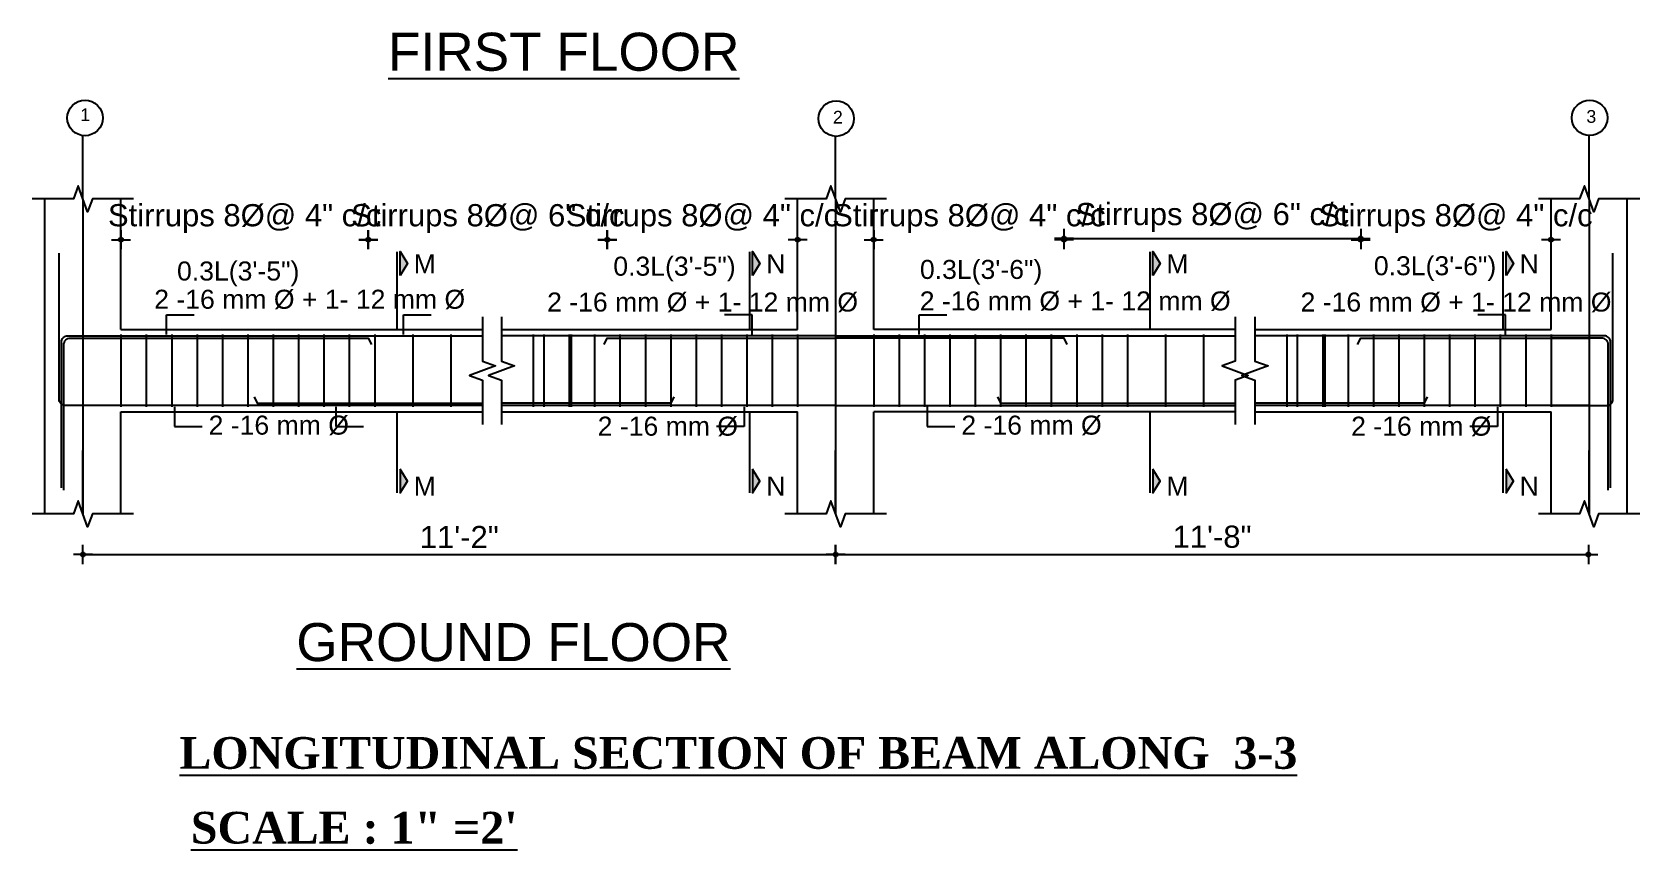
# Model space of a CAD drawing. Header units: inches. Extents: x 10143 to 33197, y -150 to 3760.
# Drawn here: x 14956 to 15463, y 1468 to 1726 of the extents above; entities that cross this region are included whole.
import ezdxf
from ezdxf.enums import TextEntityAlignment as Align

# ---------------------------------------------------------------- set-up
doc = ezdxf.new("R2010")
doc.units = ezdxf.units.IN
doc.header["$LTSCALE"] = 0.5
doc.header["$MEASUREMENT"] = 0
doc.header["$PDMODE"] = 66
doc.layers.add('DIMENSION', color=5, linetype='Continuous')
doc.styles.add('1.8', font='times.ttf', dxfattribs={"width": 0.8, "height": 6})
doc.styles.add('style1', font='arial.ttf', dxfattribs={"height": 7})
doc.dimstyles.new('1.4', dxfattribs={"dimscale": 0, "dimtxt": 6, "dimasz": 0.5, "dimexe": 2, "dimexo": 9, "dimgap": 2, "dimtad": 1, "dimdec": 0, "dimlfac": 0.5, "dimzin": 3, "dimdsep": 46, "dimlunit": 4, "dimtxsty": '1.8', "dimblk": 'DIM', "dimcen": 3, "dimdle": 3, "dimse1": 1, "dimse2": 1, "dimclrd": 256, "dimclre": 256, "dimclrt": 7, "dimadec": 1, "dimazin": 2, "dimtfac": 1, "dimtdec": 0, "dimtix": 1, "dimtofl": 0, "dimtmove": 2, "dimatfit": 3, "dimldrblk": 'ARW', "dimfxl": 2, "dimfrac": 2, "dimtolj": 2, "dimtzin": 0, "dimarcsym": 0})

# ---------------------------------------------------------------- blocks, each defined once
blk = doc.blocks.new('DIM')
at = {"layer": 'DIMENSION'}
h = blk.add_hatch(color=256, dxfattribs=at)
h.paths.add_polyline_path([(0, 1.3), (0, 0), (1.3, 0, 0.414214)])
h.paths.add_polyline_path([(1.3, 0), (0, 0), (0, -1.3, 0.414214)])
h.paths.add_polyline_path([(0, 0), (-1.3, 0, 0.414214), (0, -1.3)])
h.paths.add_polyline_path([(0, 1.3, 0.414214), (-1.3, 0), (0, 0)])
for p, q in [((-6, 0), (6, 0)), ((0, 6), (0, -6))]:
    blk.add_line(p, q, dxfattribs=at)
blk.add_circle((0, 0), 1.28, dxfattribs=at)
blk = doc.blocks.new('*D1272')
at = {"lineweight": -2, "transparency": 16777216}
for p, q in [((14983.16, 1660.76), (14982.66, 1660.76)), ((15062.16, 1660.76), (15062.66, 1660.76))]:
    blk.add_line(p, q, dxfattribs=at)
at = {"layer": 'Defpoints', "color": 0, "transparency": 16777216}
for p in [(15061.66, 1660.76), (14983.66, 1648.79), (15061.66, 1644.22)]:
    blk.add_point(p, dxfattribs=at)
at = {"lineweight": -2, "transparency": 16777216, "xscale": 0.5, "yscale": 0.5, "zscale": 0.5}
blk.add_blockref('DIM', (14983.66, 1660.76), dxfattribs=at)
at = {"lineweight": -2, "transparency": 16777216, "xscale": 0.5, "yscale": 0.5, "zscale": 0.5, "rotation": 180}
blk.add_blockref('DIM', (15061.66, 1660.76), dxfattribs=at)
at = {"color": 7, "transparency": 16777216, "insert": (15022.66, 1667.42), "char_height": 7, "attachment_point": 5, "style": 'style1'}
blk.add_mtext('\\A2;Stirrups 8%%C@ 4" c/c', dxfattribs=at)
blk = doc.blocks.new('ARW')
at = {"layer": 'DIMENSION'}
blk.add_lwpolyline([(-0.5, 0, 0, 3, 0), (-5.5, 0, 0, 0, 0), (-0.5, 0, 0, 0, 0)], format="xyseb", dxfattribs=at)
blk = doc.blocks.new('*D1273')
at = {"lineweight": -2, "transparency": 16777216}
for p, q in [((15061.16, 1660.76), (15060.66, 1660.76)), ((15137.51, 1660.76), (15138.01, 1660.76))]:
    blk.add_line(p, q, dxfattribs=at)
at = {"layer": 'Defpoints', "color": 0, "transparency": 16777216}
for p in [(15137.01, 1660.76), (15061.66, 1644.22), (15137.01, 1629.71)]:
    blk.add_point(p, dxfattribs=at)
at = {"lineweight": -2, "transparency": 16777216, "xscale": 0.5, "yscale": 0.5, "zscale": 0.5}
blk.add_blockref('DIM', (15061.66, 1660.76), dxfattribs=at)
at = {"lineweight": -2, "transparency": 16777216, "xscale": 0.5, "yscale": 0.5, "zscale": 0.5, "rotation": 180}
blk.add_blockref('DIM', (15137.01, 1660.76), dxfattribs=at)
at = {"color": 7, "transparency": 16777216, "insert": (15099.34, 1667.42), "char_height": 7, "attachment_point": 5, "style": 'style1'}
blk.add_mtext('\\A2;Stirrups 8%%C@ 6" c/c', dxfattribs=at)
blk = doc.blocks.new('*D1274')
at = {"lineweight": -2, "transparency": 16777216}
for p, q in [((15136.51, 1660.76), (15136.01, 1660.76)), ((15197.51, 1660.76), (15198.01, 1660.76))]:
    blk.add_line(p, q, dxfattribs=at)
at = {"layer": 'Defpoints', "color": 0, "transparency": 16777216}
for p in [(15197.01, 1660.76), (15197.01, 1647.22), (15137.01, 1629.71)]:
    blk.add_point(p, dxfattribs=at)
at = {"lineweight": -2, "transparency": 16777216, "xscale": 0.5, "yscale": 0.5, "zscale": 0.5}
blk.add_blockref('DIM', (15137.01, 1660.76), dxfattribs=at)
at = {"lineweight": -2, "transparency": 16777216, "xscale": 0.5, "yscale": 0.5, "zscale": 0.5, "rotation": 180}
blk.add_blockref('DIM', (15197.01, 1660.76), dxfattribs=at)
at = {"color": 7, "transparency": 16777216, "insert": (15167.01, 1667.42), "char_height": 7, "attachment_point": 5, "style": 'style1'}
blk.add_mtext('\\A2;Stirrups 8%%C@ 4" c/c', dxfattribs=at)
blk = doc.blocks.new('*D1266')
at = {"lineweight": -2, "transparency": 16777216}
for p, q in [((15220.51, 1660.76), (15220.01, 1660.76)), ((15281.51, 1660.76), (15282.01, 1660.76))]:
    blk.add_line(p, q, dxfattribs=at)
at = {"layer": 'Defpoints', "color": 0, "transparency": 16777216}
for p in [(15221.01, 1660.76), (15221.01, 1647.22), (15281.01, 1629.71)]:
    blk.add_point(p, dxfattribs=at)
at = {"lineweight": -2, "transparency": 16777216, "xscale": 0.5, "yscale": 0.5, "zscale": 0.5}
blk.add_blockref('DIM', (15221.01, 1660.76), dxfattribs=at)
at = {"lineweight": -2, "transparency": 16777216, "xscale": 0.5, "yscale": 0.5, "zscale": 0.5, "rotation": 180}
blk.add_blockref('DIM', (15281.01, 1660.76), dxfattribs=at)
at = {"color": 7, "transparency": 16777216, "insert": (15251.01, 1667.42), "char_height": 7, "attachment_point": 5, "style": 'style1'}
blk.add_mtext('\\A2;Stirrups 8%%C@ 4" c/c', dxfattribs=at)
blk = doc.blocks.new('*D1267')
at = {"lineweight": -2, "transparency": 16777216}
for p, q in [((15374.08, 1660.76), (15373.58, 1660.76)), ((15435.08, 1660.76), (15435.58, 1660.76))]:
    blk.add_line(p, q, dxfattribs=at)
at = {"layer": 'Defpoints', "color": 0, "transparency": 16777216}
for p in [(15434.58, 1660.76), (15434.58, 1647.22), (15374.58, 1629.71)]:
    blk.add_point(p, dxfattribs=at)
at = {"lineweight": -2, "transparency": 16777216, "xscale": 0.5, "yscale": 0.5, "zscale": 0.5}
blk.add_blockref('DIM', (15374.58, 1660.76), dxfattribs=at)
at = {"lineweight": -2, "transparency": 16777216, "xscale": 0.5, "yscale": 0.5, "zscale": 0.5, "rotation": 180}
blk.add_blockref('DIM', (15434.58, 1660.76), dxfattribs=at)
at = {"color": 7, "transparency": 16777216, "insert": (15404.58, 1667.42), "char_height": 7, "attachment_point": 5, "style": 'style1'}
blk.add_mtext('\\A2;Stirrups 8%%C@ 4" c/c', dxfattribs=at)
blk = doc.blocks.new('*D1275')
at = {"lineweight": -2, "transparency": 16777216}
blk.add_line((15281.51, 1661.14), (15374.08, 1661.14), dxfattribs=at)
at = {"layer": 'Defpoints', "color": 0, "transparency": 16777216}
for p in [(15374.58, 1661.14), (15281.01, 1629.71), (15374.58, 1629.71)]:
    blk.add_point(p, dxfattribs=at)
at = {"lineweight": -2, "transparency": 16777216, "xscale": 0.5, "yscale": 0.5, "zscale": 0.5, "rotation": 180}
blk.add_blockref('DIM', (15281.01, 1661.14), dxfattribs=at)
at = {"lineweight": -2, "transparency": 16777216, "xscale": 0.5, "yscale": 0.5, "zscale": 0.5}
blk.add_blockref('DIM', (15374.58, 1661.14), dxfattribs=at)
at = {"color": 7, "transparency": 16777216, "insert": (15327.8, 1667.79), "char_height": 7, "attachment_point": 5, "style": 'style1'}
blk.add_mtext('\\A2;Stirrups 8%%C@ 6" c/c', dxfattribs=at)
blk = doc.blocks.new('*D1268')
at = {"lineweight": -2, "transparency": 16777216}
blk.add_line((14972.16, 1561.46), (15208.51, 1561.46), dxfattribs=at)
at = {"layer": 'Defpoints', "color": 0, "transparency": 16777216}
for p in [(14971.66, 1574.27), (15209.01, 1574.27), (15209.01, 1561.46)]:
    blk.add_point(p, dxfattribs=at)
at = {"lineweight": -2, "transparency": 16777216, "xscale": 0.5, "yscale": 0.5, "zscale": 0.5, "rotation": 180}
blk.add_blockref('DIM', (14971.66, 1561.46), dxfattribs=at)
at = {"lineweight": -2, "transparency": 16777216, "xscale": 0.5, "yscale": 0.5, "zscale": 0.5}
blk.add_blockref('DIM', (15209.01, 1561.46), dxfattribs=at)
at = {"color": 7, "transparency": 16777216, "insert": (15090.34, 1566.97), "char_height": 7, "attachment_point": 5, "style": 'style1'}
blk.add_mtext('\\A2;{\\fArial TUR|b0|i0|c162|p34;1}1{\\fArial TUR|b0|i0|c162|p34;\'-}2{\\fArial TUR|b0|i0|c162|p34;"}', dxfattribs=at)
blk = doc.blocks.new('*D1269')
at = {"lineweight": -2, "transparency": 16777216}
blk.add_line((15209.51, 1561.46), (15445.86, 1561.46), dxfattribs=at)
at = {"layer": 'Defpoints', "color": 0, "transparency": 16777216}
for p in [(15209.01, 1574.27), (15446.36, 1574.27), (15446.36, 1561.46)]:
    blk.add_point(p, dxfattribs=at)
at = {"lineweight": -2, "transparency": 16777216, "xscale": 0.5, "yscale": 0.5, "zscale": 0.5, "rotation": 180}
blk.add_blockref('DIM', (15209.01, 1561.46), dxfattribs=at)
at = {"lineweight": -2, "transparency": 16777216, "xscale": 0.5, "yscale": 0.5, "zscale": 0.5}
blk.add_blockref('DIM', (15446.36, 1561.46), dxfattribs=at)
at = {"color": 7, "transparency": 16777216, "insert": (15327.69, 1567.03), "char_height": 7, "attachment_point": 5, "style": 'style1'}
blk.add_mtext('\\A2;{\\fArial TUR|b0|i0|c162|p34;1}1{\\fArial TUR|b0|i0|c162|p34;\'-8"}', dxfattribs=at)

msp = doc.modelspace()

# ---------------------------------------------------------------- hatches: boundary and pattern name
for points in [[(15071.65, 1657.01), (15071.65, 1649.5), (15073.96, 1653.26)], [(15182.81, 1657.01), (15182.81, 1649.5), (15185.12, 1653.26)], [(15309, 1657.01), (15309, 1649.5), (15311.31, 1653.26)], [(15420.38, 1657.01), (15420.38, 1649.5), (15422.69, 1653.26)], [(15071.65, 1580.87), (15071.65, 1588.37), (15073.96, 1584.62)], [(15182.81, 1580.87), (15182.81, 1588.37), (15185.12, 1584.62)], [(15309, 1580.87), (15309, 1588.37), (15311.31, 1584.62)], [(15420.38, 1580.87), (15420.38, 1588.37), (15422.69, 1584.62)]]:
    msp.add_hatch(color=256).paths.add_polyline_path(points)

# ---------------------------------------------------------------- linework, layer by layer
for p, q in [((14971.66, 1673.62), (14971.66, 1693.58)), ((15209.01, 1673.62), (15209.01, 1693.58)), ((15446.58, 1673.62), (15446.58, 1693.58)), ((14959.66, 1606.46), (14959.66, 1673.62)), ((14971.66, 1673.62), (14971.66, 1574.27)), ((14983.66, 1632.46), (14983.66, 1673.62)), ((15197.01, 1632.46), (15197.01, 1673.62)), ((15209.01, 1673.62), (15209.01, 1574.27)), ((15221.01, 1632.46), (15221.01, 1673.62)), ((15434.58, 1632.46), (15434.58, 1673.62)), ((15446.58, 1673.62), (15446.58, 1574.27)), ((15458.58, 1629.71), (15458.58, 1673.62)), ((15070.79, 1632.46), (15070.79, 1656.96)), ((15181.95, 1632.46), (15181.95, 1656.96)), ((15308.14, 1632.46), (15308.14, 1656.96)), ((15419.52, 1632.46), (15419.52, 1656.96)), ((14983.66, 1632.46), (15097.66, 1632.46)), ((15103.66, 1632.46), (15197.01, 1632.46)), ((15335.01, 1632.46), (15221.01, 1632.46)), ((15341.23, 1632.46), (15434.58, 1632.46)), ((14983.66, 1630.86), (14983.66, 1608.06)), ((14991.66, 1630.86), (14991.66, 1608.06)), ((14999.66, 1630.86), (14999.66, 1608.06)), ((15007.66, 1630.86), (15007.66, 1608.06)), ((15015.66, 1630.86), (15015.66, 1608.06)), ((15023.66, 1630.86), (15023.66, 1608.06)), ((15031.66, 1630.86), (15031.66, 1608.06)), ((15039.66, 1630.86), (15039.66, 1608.06)), ((15047.66, 1630.86), (15047.66, 1608.06)), ((15055.66, 1630.86), (15055.66, 1608.06)), ((15063.66, 1630.86), (15063.66, 1608.06)), ((15075.66, 1630.86), (15075.66, 1608.06)), ((15087.66, 1630.86), (15087.66, 1608.06)), ((15209.01, 1630.46), (15103.66, 1630.46)), ((15113.66, 1630.86), (15113.66, 1608.06)), ((15117.01, 1630.86), (15117.01, 1608.06)), ((15125.01, 1630.86), (15125.01, 1608.06)), ((15125.66, 1630.86), (15125.66, 1608.06)), ((15133.01, 1630.86), (15133.01, 1608.06)), ((15141.01, 1630.86), (15141.01, 1608.06)), ((15149.01, 1630.86), (15149.01, 1608.06)), ((15157.01, 1630.86), (15157.01, 1608.06)), ((15165.01, 1630.86), (15165.01, 1608.06)), ((15173.01, 1630.86), (15173.01, 1608.06)), ((15181.01, 1630.86), (15181.01, 1608.06)), ((15189.01, 1630.86), (15189.01, 1608.06)), ((15197.01, 1630.86), (15197.01, 1608.06)), ((15209.01, 1630.46), (15335.01, 1630.46)), ((15221.01, 1630.86), (15221.01, 1608.06)), ((15229.01, 1630.86), (15229.01, 1608.06)), ((15237.01, 1630.86), (15237.01, 1608.06)), ((15245.01, 1630.86), (15245.01, 1608.06)), ((15253.01, 1630.86), (15253.01, 1608.06)), ((15261.01, 1630.86), (15261.01, 1608.06)), ((15269.01, 1630.86), (15269.01, 1608.06)), ((15277.01, 1630.86), (15277.01, 1608.06)), ((15285.01, 1630.86), (15285.01, 1608.06)), ((15293.01, 1630.86), (15293.01, 1608.06)), ((15301.01, 1630.86), (15301.01, 1608.06)), ((15313.01, 1630.86), (15313.01, 1608.06)), ((15325.01, 1630.86), (15325.01, 1608.06)), ((15446.58, 1630.46), (15341.23, 1630.46)), ((15351.23, 1630.86), (15351.23, 1608.06)), ((15354.58, 1630.86), (15354.58, 1608.06)), ((15362.58, 1630.86), (15362.58, 1608.06)), ((15363.23, 1630.86), (15363.23, 1608.06)), ((15370.58, 1630.86), (15370.58, 1608.06)), ((15378.58, 1630.86), (15378.58, 1608.06)), ((15386.58, 1630.86), (15386.58, 1608.06)), ((15394.58, 1630.86), (15394.58, 1608.06)), ((15402.58, 1630.86), (15402.58, 1608.06)), ((15410.58, 1630.86), (15410.58, 1608.06)), ((15418.58, 1630.86), (15418.58, 1608.06)), ((15426.58, 1630.86), (15426.58, 1608.06)), ((15434.58, 1630.86), (15434.58, 1608.06)), ((15458.58, 1574.27), (15458.58, 1629.71)), ((15209.01, 1608.46), (15103.66, 1608.46)), ((15209.01, 1608.46), (15335.01, 1608.46)), ((15446.58, 1608.46), (15341.23, 1608.46)), ((14959.66, 1574.27), (14959.66, 1606.46)), ((14983.66, 1574.27), (14983.66, 1606.46)), ((14983.66, 1606.46), (15097.66, 1606.46)), ((15070.79, 1580.92), (15070.79, 1606.46)), ((15103.66, 1606.46), (15197.01, 1606.46)), ((15181.95, 1580.92), (15181.95, 1606.46)), ((15197.01, 1574.27), (15197.01, 1606.46)), ((15335.01, 1606.46), (15221.01, 1606.46)), ((15221.01, 1574.27), (15221.01, 1606.46)), ((15308.14, 1580.92), (15308.14, 1606.46)), ((15341.23, 1606.46), (15434.58, 1606.46)), ((15419.52, 1580.92), (15419.52, 1606.46)), ((15434.58, 1574.27), (15434.58, 1606.46)), ((14971.66, 1574.27), (14971.66, 1594.22)), ((15209.01, 1574.27), (15209.01, 1594.22)), ((15446.58, 1574.27), (15446.58, 1594.22))]:
    msp.add_line(p, q)
for points in [[(14987.66, 1673.62), (14974.66, 1673.62), (14973.16, 1669.5), (14970.16, 1677.75), (14968.66, 1673.62), (14955.66, 1673.62)], [(15225.01, 1673.62), (15212.01, 1673.62), (15210.51, 1669.5), (15207.51, 1677.75), (15206.01, 1673.62), (15193.01, 1673.62)], [(15462.58, 1673.62), (15449.58, 1673.62), (15448.08, 1669.5), (15445.08, 1677.75), (15443.58, 1673.62), (15430.58, 1673.62)], [(15071.65, 1649.5), (15071.65, 1657.01), (15073.96, 1653.26), (15071.65, 1649.5)], [(15182.81, 1649.5), (15182.81, 1657.01), (15185.12, 1653.26), (15182.81, 1649.5)], [(15309, 1649.5), (15309, 1657.01), (15311.31, 1653.26), (15309, 1649.5)], [(15420.38, 1649.5), (15420.38, 1657.01), (15422.69, 1653.26), (15420.38, 1649.5)], [(15097.66, 1636.46), (15097.66, 1622.46), (15101.78, 1620.96), (15093.54, 1617.96), (15097.66, 1616.46), (15097.66, 1602.46)], [(15097.66, 1636.46), (15097.66, 1622.46), (15101.78, 1620.96), (15093.54, 1617.96), (15097.66, 1616.46), (15097.66, 1602.46)], [(15103.66, 1636.46), (15103.66, 1622.46), (15107.78, 1620.96), (15099.54, 1617.96), (15103.66, 1616.46), (15103.66, 1602.46)], [(15103.66, 1636.46), (15103.66, 1622.46), (15107.78, 1620.96), (15099.54, 1617.96), (15103.66, 1616.46), (15103.66, 1602.46)], [(15335.01, 1636.46), (15335.01, 1622.46), (15330.89, 1620.96), (15339.13, 1617.96), (15335.01, 1616.46), (15335.01, 1602.46)], [(15335.01, 1636.46), (15335.01, 1622.46), (15330.89, 1620.96), (15339.13, 1617.96), (15335.01, 1616.46), (15335.01, 1602.46)], [(15341.23, 1636.46), (15341.23, 1622.46), (15345.35, 1620.96), (15337.11, 1617.96), (15341.23, 1616.46), (15341.23, 1602.46)], [(15341.23, 1636.46), (15341.23, 1622.46), (15345.35, 1620.96), (15337.11, 1617.96), (15341.23, 1616.46), (15341.23, 1602.46)], [(14971.66, 1630.46), (15097.66, 1630.46)], [(14971.66, 1629.71), (15061.66, 1629.71), (15062.61, 1627.71)], [(15135.97, 1627.71), (15137.01, 1629.71), (15209.01, 1629.71)], [(15282.06, 1627.71), (15281.01, 1629.71), (15209.01, 1629.71)], [(15373.53, 1627.71), (15374.58, 1629.71), (15446.58, 1629.71)], [(15097.66, 1608.46), (14971.66, 1608.46)], [(15025.7, 1611.21), (15026.66, 1609.21), (15097.66, 1609.21)], [(15157.97, 1611.21), (15157.01, 1609.21), (15103.66, 1609.21)], [(15260.06, 1611.21), (15261.01, 1609.21), (15335.01, 1609.21)], [(15395.53, 1611.21), (15394.58, 1609.21), (15341.23, 1609.21)], [(15071.65, 1588.37), (15071.65, 1580.87), (15073.96, 1584.62), (15071.65, 1588.37)], [(15182.81, 1588.37), (15182.81, 1580.87), (15185.12, 1584.62), (15182.81, 1588.37)], [(15309, 1588.37), (15309, 1580.87), (15311.31, 1584.62), (15309, 1588.37)], [(15420.38, 1588.37), (15420.38, 1580.87), (15422.69, 1584.62), (15420.38, 1588.37)], [(14987.66, 1574.27), (14974.66, 1574.27), (14973.16, 1570.15), (14970.16, 1578.39), (14968.66, 1574.27), (14955.66, 1574.27)], [(15225.01, 1574.27), (15212.01, 1574.27), (15210.51, 1570.15), (15207.51, 1578.39), (15206.01, 1574.27), (15193.01, 1574.27)], [(15462.58, 1574.27), (15449.58, 1574.27), (15448.08, 1570.15), (15445.08, 1578.39), (15443.58, 1574.27), (15430.58, 1574.27)]]:
    msp.add_lwpolyline(points)
for points in [[(14983.66, 1608.46), (14966.18, 1608.46, -0.414214), (14964.16, 1610.47), (14964.16, 1656.46)], [(15434.58, 1608.46), (15452.06, 1608.46, 0.414214), (15454.08, 1610.47), (15454.08, 1656.46)], [(14964.91, 1582.46), (14964.91, 1628.44, -0.414214), (14966.93, 1630.46), (14983.66, 1630.46)], [(14965.66, 1581.71), (14965.66, 1627.69, -0.414214), (14967.68, 1629.71), (14983.66, 1629.71)], [(15453.33, 1582.46), (15453.33, 1628.44, 0.414214), (15451.31, 1630.46), (15434.58, 1630.46)], [(15452.58, 1581.71), (15452.58, 1627.69, 0.414214), (15450.56, 1629.71), (15434.58, 1629.71)]]:
    msp.add_lwpolyline(points, format="xyb")
for centre in [(14972.34, 1699.15), (15209.18, 1698.95), (15446.74, 1699.17)]:
    msp.add_circle(centre, 5.6)

# ---------------------------------------------------------------- texts
at = {"style": 'style1'}
for s, p in [('%%UFIRST FLOOR', (15123.29, 1720.04)), ('%%UGROUND FLOOR', (15107.41, 1533.83))]:
    msp.add_text(s, height=12, dxfattribs=at).set_placement(p, align=Align.MIDDLE_CENTER)
for s, height, p in [('1', 4, (14970.82, 1698.16)), ('2', 4, (15208.15, 1697.4)), ('3', 4, (15445.72, 1697.63)), ('0.3L(3\'-5")', 6, (15001.34, 1647.88)), ('M', 6, (15075.95, 1650.17)), ('0.3L(3\'-5")', 6, (15138.9, 1649.4)), ('N', 6, (15187.11, 1650.17)), ('0.3L(3\'-6")', 6, (15235.58, 1648.38)), ('M', 6, (15313.3, 1650.17)), ('0.3L(3\'-6")', 6, (15378.71, 1649.54)), ('N', 6, (15424.68, 1650.17)), ('2 -16 mm %%C + 1- 12 mm %%C', 6, (14994.15, 1638.97)), ('2 -16 mm %%C + 1- 12 mm %%C', 6, (15118.03, 1638.09)), ('2 -16 mm %%C + 1- 12 mm %%C', 6, (15235.53, 1638.44)), ('2 -16 mm %%C + 1- 12 mm %%C', 6, (15355.6, 1638.09)), ('2 -16 mm %%C ', 6, (15011.3, 1599.27)), ('2 -16 mm %%C ', 6, (15133.98, 1598.94)), ('2 -16 mm %%C ', 6, (15248.65, 1599.27)), ('2 -16 mm %%C ', 6, (15371.55, 1598.94)), ('M', 6, (15075.95, 1580.04)), ('N', 6, (15187.11, 1580.04)), ('M', 6, (15313.3, 1580.04)), ('N', 6, (15424.68, 1580.04))]:
    msp.add_text(s, height=height, dxfattribs=at).set_placement(p)
at = {"char_height": 10, "width": 450.6233, "attachment_point": 1, "style": 'style1'}
for s, insert in [('{\\fTimes New Roman|b1|i0|c0|p18;\\LLONGITUDINAL SECTION OF BEAM ALONG  3-3}', (15002.1, 1503.88)), ('{\\fTimes New Roman|b1|i0|c0|p18;\\LSCALE : 1" =2\'}', (15005.7, 1480.3))]:
    msp.add_mtext(s, dxfattribs=dict(at, insert=insert))

# ---------------------------------------------------------------- dimensions: what is measured, and where the dimension line sits
for base, p1, p2, text, picture, middle in [((15061.66, 1660.76), (14983.66, 1648.79), (15061.66, 1644.22), 'Stirrups 8%%C@ 4" c/c', '*D1272', (15022.66, 1667.42)), ((15137.01, 1660.76), (15061.66, 1644.22), (15137.01, 1629.71), 'Stirrups 8%%C@ 6" c/c', '*D1273', (15099.34, 1667.42)), ((15197.01, 1660.76), (15137.01, 1629.71), (15197.01, 1647.22), 'Stirrups 8%%C@ 4" c/c', '*D1274', (15167.01, 1667.42)), ((15374.58, 1661.14), (15281.01, 1629.71), (15374.58, 1629.71), 'Stirrups 8%%C@ 6" c/c', '*D1275', (15327.8, 1667.79)), ((15434.58, 1660.76), (15374.58, 1629.71), (15434.58, 1647.22), 'Stirrups 8%%C@ 4" c/c', '*D1267', (15404.58, 1667.42)), ((15209.01, 1561.46), (14971.66, 1574.27), (15209.01, 1574.27), '{\\fArial TUR|b0|i0|c162|p34;1}1{\\fArial TUR|b0|i0|c162|p34;\'-}2{\\fArial TUR|b0|i0|c162|p34;"}', '*D1268', (15090.34, 1566.97)), ((15446.36, 1561.46), (15209.01, 1574.27), (15446.36, 1574.27), '{\\fArial TUR|b0|i0|c162|p34;1}1{\\fArial TUR|b0|i0|c162|p34;\'-8"}', '*D1269', (15327.69, 1567.03))]:
    dim = msp.add_linear_dim(base=base, p1=p1, p2=p2, text=text, dimstyle='1.4', override={"dimscale": 1, "dimtxsty": 'style1'})
    dim.commit()
    dim.dimension.update_dxf_attribs({"geometry": picture, "text_midpoint": middle})
dim = msp.add_linear_dim(base=(15221.01, 1660.76), p1=(15281.01, 1629.71), p2=(15221.01, 1647.22), angle=180, text='Stirrups 8%%C@ 4" c/c', dimstyle='1.4', override={"dimscale": 1, "dimtxsty": 'style1'})
dim.commit()
dim.dimension.update_dxf_attribs({"geometry": '*D1266', "text_midpoint": (15251.01, 1667.42)})

# ---------------------------------------------------------------- leaders
for points in [[(14998.02, 1630.86), (14998.02, 1637.07), (15006.74, 1637.07)], [(15072.7, 1630.86), (15072.7, 1637.07), (15081.42, 1637.07)], [(15182.66, 1630.86), (15182.66, 1637.07), (15173.94, 1637.07)], [(15235.37, 1630.86), (15235.37, 1637.07), (15244.09, 1637.07)], [(15420.22, 1630.86), (15420.22, 1637.07), (15411.5, 1637.07)], [(15000.5, 1608.06), (15000.5, 1601.85), (15009.22, 1601.85)], [(15051.42, 1608.06), (15051.42, 1601.85), (15060.14, 1601.85)], [(15180.17, 1608.06), (15180.17, 1601.85), (15171.45, 1601.85)], [(15237.85, 1608.06), (15237.85, 1601.85), (15246.57, 1601.85)], [(15417.74, 1608.06), (15417.74, 1601.85), (15409.02, 1601.85)]]:
    msp.add_leader(points, dimstyle='1.4', override={"dimscale": 1, "dimtxsty": 'style1'})

doc.saveas('drawing.dxf')
